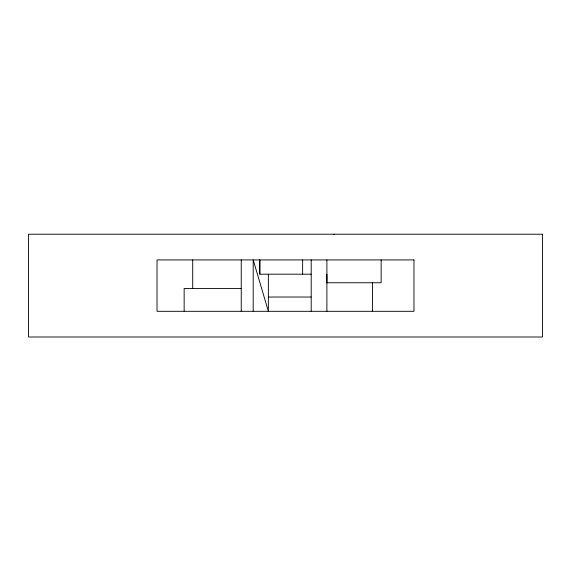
<?xml version="1.0" encoding="UTF-8"?>
<svg xmlns="http://www.w3.org/2000/svg" width="571" height="571" viewBox="0 0 571 571"><rect width="100%" height="100%" fill="white"/><g stroke="black" fill="none" stroke-linecap="round" stroke-linejoin="round"><path stroke-width="0.86" d="M259.805 274.194L259.805 259.919L259.805 274.194L311.195 274.194M326.897 282.759L326.897 274.194M326.169 282.759L381.142 282.759L381.142 259.919M241.248 288.469L184.148 288.469L184.148 311.309M268.37 297.034L311.195 297.034M334.064 233.996L334.064 234.745M372.577 282.759L372.577 311.309M326.897 259.919L326.897 311.309M311.195 259.919L311.195 311.309M302.63 259.919L302.63 274.194M268.37 274.194L268.37 311.309L253.196 259.919L253.196 311.309M241.248 259.919L241.248 311.309M192.713 259.919L192.713 288.469M542.45 234.224L28.55 234.224L28.55 337.004L542.45 337.004L542.45 234.224M413.975 259.919L157.025 259.919L157.025 311.309L413.975 311.309L413.975 259.919"/></g></svg>
